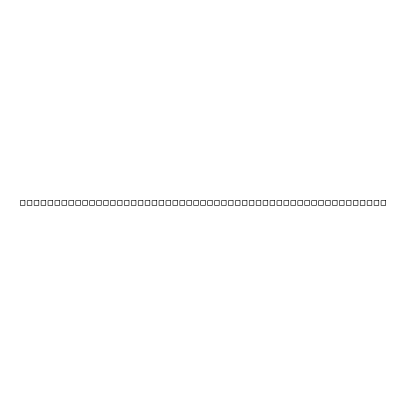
<?xml version="1.0" encoding="UTF-8"?>
<svg xmlns="http://www.w3.org/2000/svg" width="406" height="406" viewBox="0 0 406 406"><rect width="100%" height="100%" fill="white"/><g stroke="black" fill="none" stroke-linecap="round" stroke-linejoin="round"><path stroke-width="0.61" d="M24.923 200.686L20.3 200.686L20.3 205.314L24.923 205.314L24.923 200.686M31.861 200.686L27.238 200.686L27.238 205.314L31.861 205.314L31.861 200.686M38.803 200.686L34.175 200.686L34.175 205.314L38.803 205.314L38.803 200.686M45.741 200.686L41.113 200.686L41.113 205.314L45.741 205.314L45.741 200.686M52.678 200.686L48.05 200.686L48.05 205.314L52.678 205.314L52.678 200.686M59.616 200.686L54.988 200.686L54.988 205.314L59.616 205.314L59.616 200.686M66.554 200.686L61.93 200.686L61.93 205.314L66.554 205.314L66.554 200.686M73.491 200.686L68.868 200.686L68.868 205.314L73.491 205.314L73.491 200.686M80.429 200.686L75.805 200.686L75.805 205.314L80.429 205.314L80.429 200.686M87.366 200.686L82.743 200.686L82.743 205.314L87.366 205.314L87.366 200.686M94.304 200.686L89.68 200.686L89.68 205.314L94.304 205.314L94.304 200.686M101.241 200.686L96.618 200.686L96.618 205.314L101.241 205.314L101.241 200.686M108.179 200.686L103.555 200.686L103.555 205.314L108.179 205.314L108.179 200.686M115.121 200.686L110.493 200.686L110.493 205.314L115.121 205.314L115.121 200.686M122.059 200.686L117.43 200.686L117.43 205.314L122.059 205.314L122.059 200.686M128.996 200.686L124.368 200.686L124.368 205.314L128.996 205.314L128.996 200.686M135.934 200.686L131.305 200.686L131.305 205.314L135.934 205.314L135.934 200.686M142.871 200.686L138.248 200.686L138.248 205.314L142.871 205.314L142.871 200.686M149.809 200.686L145.186 200.686L145.186 205.314L149.809 205.314L149.809 200.686M156.746 200.686L152.123 200.686L152.123 205.314L156.746 205.314L156.746 200.686M163.684 200.686L159.061 200.686L159.061 205.314L163.684 205.314L163.684 200.686M170.621 200.686L165.998 200.686L165.998 205.314L170.621 205.314L170.621 200.686M177.559 200.686L172.936 200.686L172.936 205.314L177.559 205.314L177.559 200.686M184.497 200.686L179.873 200.686L179.873 205.314L184.497 205.314L184.497 200.686M191.439 200.686L186.811 200.686L186.811 205.314L191.439 205.314L191.439 200.686M198.377 200.686L193.748 200.686L193.748 205.314L198.377 205.314L198.377 200.686M205.314 200.686L200.686 200.686L200.686 205.314L205.314 205.314L205.314 200.686M212.252 200.686L207.623 200.686L207.623 205.314L212.252 205.314L212.252 200.686M219.189 200.686L214.561 200.686L214.561 205.314L219.189 205.314L219.189 200.686M226.127 200.686L221.503 200.686L221.503 205.314L226.127 205.314L226.127 200.686M233.064 200.686L228.441 200.686L228.441 205.314L233.064 205.314L233.064 200.686M240.002 200.686L235.378 200.686L235.378 205.314L240.002 205.314L240.002 200.686M246.939 200.686L242.316 200.686L242.316 205.314L246.939 205.314L246.939 200.686M253.877 200.686L249.254 200.686L249.254 205.314L253.877 205.314L253.877 200.686M260.814 200.686L256.191 200.686L256.191 205.314L260.814 205.314L260.814 200.686M267.752 200.686L263.129 200.686L263.129 205.314L267.752 205.314L267.752 200.686M274.695 200.686L270.066 200.686L270.066 205.314L274.695 205.314L274.695 200.686M281.632 200.686L277.004 200.686L277.004 205.314L281.632 205.314L281.632 200.686M288.57 200.686L283.941 200.686L283.941 205.314L288.57 205.314L288.57 200.686M295.507 200.686L290.879 200.686L290.879 205.314L295.507 205.314L295.507 200.686M302.445 200.686L297.821 200.686L297.821 205.314L302.445 205.314L302.445 200.686M309.382 200.686L304.759 200.686L304.759 205.314L309.382 205.314L309.382 200.686M316.32 200.686L311.696 200.686L311.696 205.314L316.32 205.314L316.32 200.686M323.257 200.686L318.634 200.686L318.634 205.314L323.257 205.314L323.257 200.686M330.195 200.686L325.571 200.686L325.571 205.314L330.195 205.314L330.195 200.686M337.132 200.686L332.509 200.686L332.509 205.314L337.132 205.314L337.132 200.686M344.07 200.686L339.446 200.686L339.446 205.314L344.07 205.314L344.07 200.686M351.012 200.686L346.384 200.686L346.384 205.314L351.012 205.314L351.012 200.686M357.95 200.686L353.322 200.686L353.322 205.314L357.95 205.314L357.95 200.686M364.887 200.686L360.259 200.686L360.259 205.314L364.887 205.314L364.887 200.686M371.825 200.686L367.197 200.686L367.197 205.314L371.825 205.314L371.825 200.686M378.762 200.686L374.139 200.686L374.139 205.314L378.762 205.314L378.762 200.686M385.7 200.686L381.077 200.686L381.077 205.314L385.7 205.314L385.7 200.686"/></g></svg>
